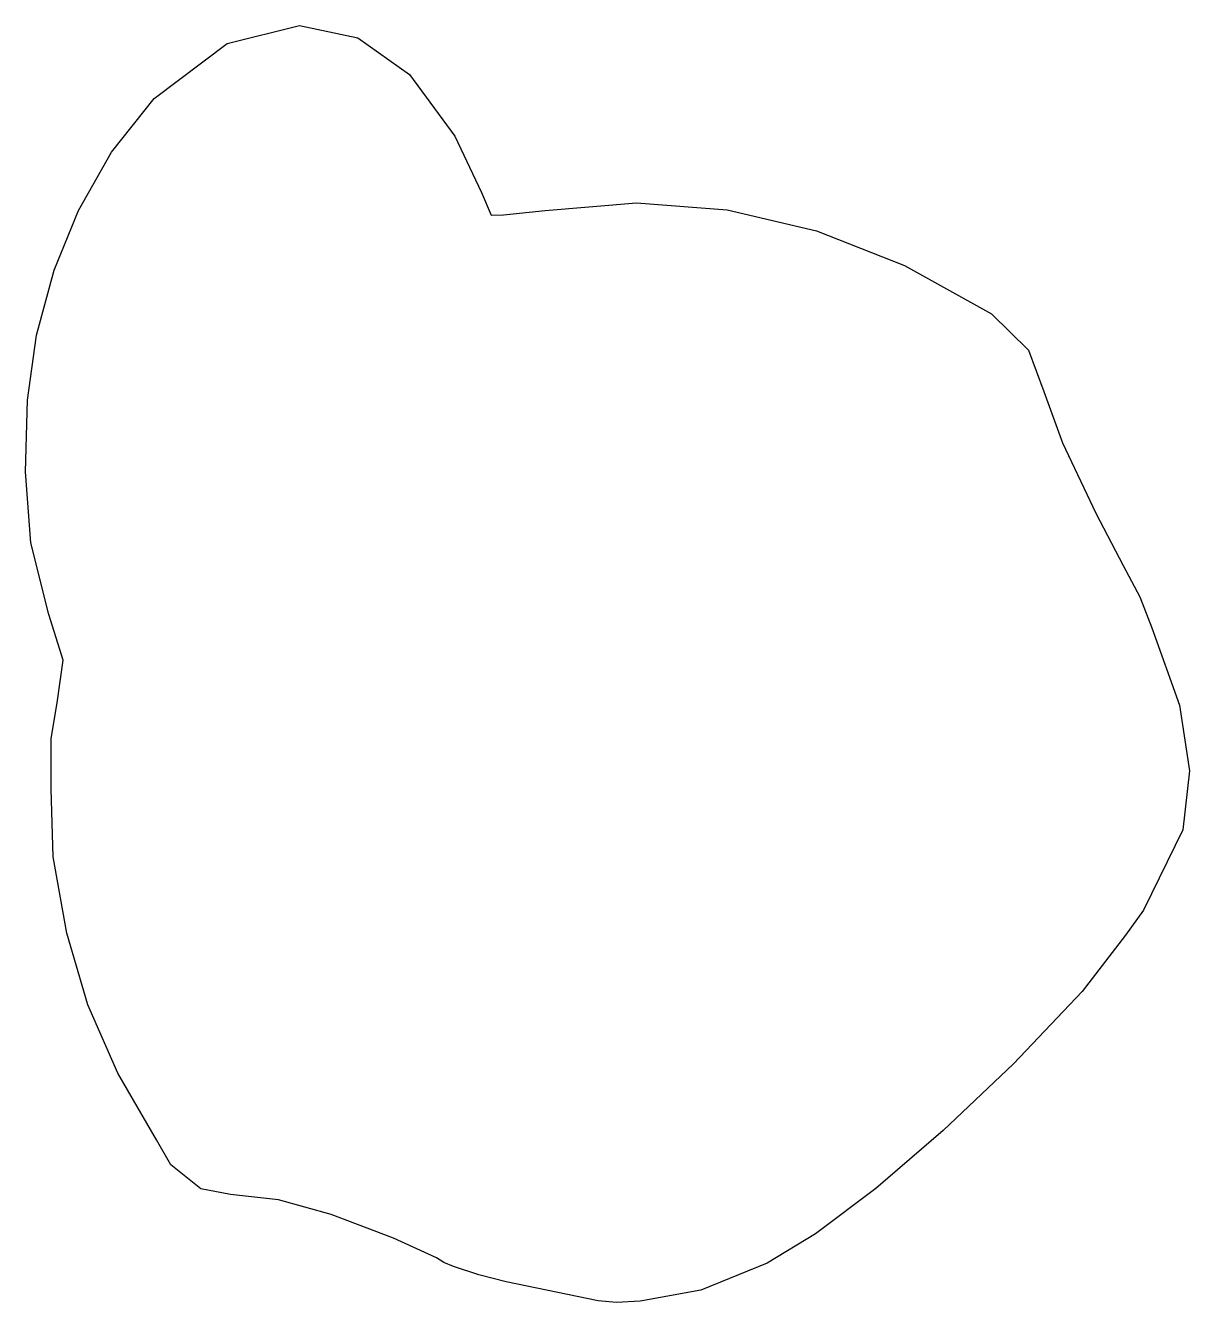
# Model space of a CAD drawing. Extents: x 0 to 61.2, y -67.2 to 0.
import ezdxf

# ---------------------------------------------------------------- set-up
doc = ezdxf.new("R2010")
doc.units = 0
doc.layers.get('0').update_dxf_attribs({"linetype": 'continuous'})

msp = doc.modelspace()

# ---------------------------------------------------------------- linework, layer by layer
at = {"color": 0}
msp.add_lwpolyline([(30.134, -67.077), (25.291, -66.075), (23.861, -65.696), (22.517, -65.268), (22.012, -65.05), (21.623, -64.81), (19.364, -63.782), (16.079, -62.521), (13.316, -61.765), (10.787, -61.47), (9.233, -61.18), (7.655, -59.909), (6.894, -58.607), (4.856, -55.095), (3.292, -51.501), (2.17, -47.736), (1.457, -43.714), (1.348, -40.158), (1.349, -37.491), (1.672, -35.628), (1.992, -33.385), (1.225, -30.979), (0.289, -27.204), (0.005, -23.474), (0.108, -19.716), (0.588, -16.283), (1.507, -12.866), (2.789, -9.734), (4.522, -6.674), (6.766, -3.851), (10.618, -0.96), (14.428, -0.009), (17.494, -0.66), (20.207, -2.591), (22.598, -5.825), (24.003, -8.789), (24.496, -9.974), (25.156, -9.96), (27.34, -9.73), (32.157, -9.34), (36.918, -9.705), (41.616, -10.8), (46.252, -12.623), (50.827, -15.176), (52.778, -17.086), (53.574, -19.245), (54.568, -21.955), (56.325, -25.642), (57.76, -28.401), (58.624, -30.05), (59.266, -31.676), (60.714, -35.751), (61.245, -39.201), (60.901, -42.307), (58.822, -46.526), (57.887, -47.844), (55.593, -50.799), (51.986, -54.598), (48.288, -58.114), (44.739, -61.161), (41.573, -63.551), (39.024, -65.092), (35.541, -66.508), (32.35, -67.081), (31.107, -67.154), (30.134, -67.077)], close=True, dxfattribs=at)

doc.saveas('drawing.dxf')
